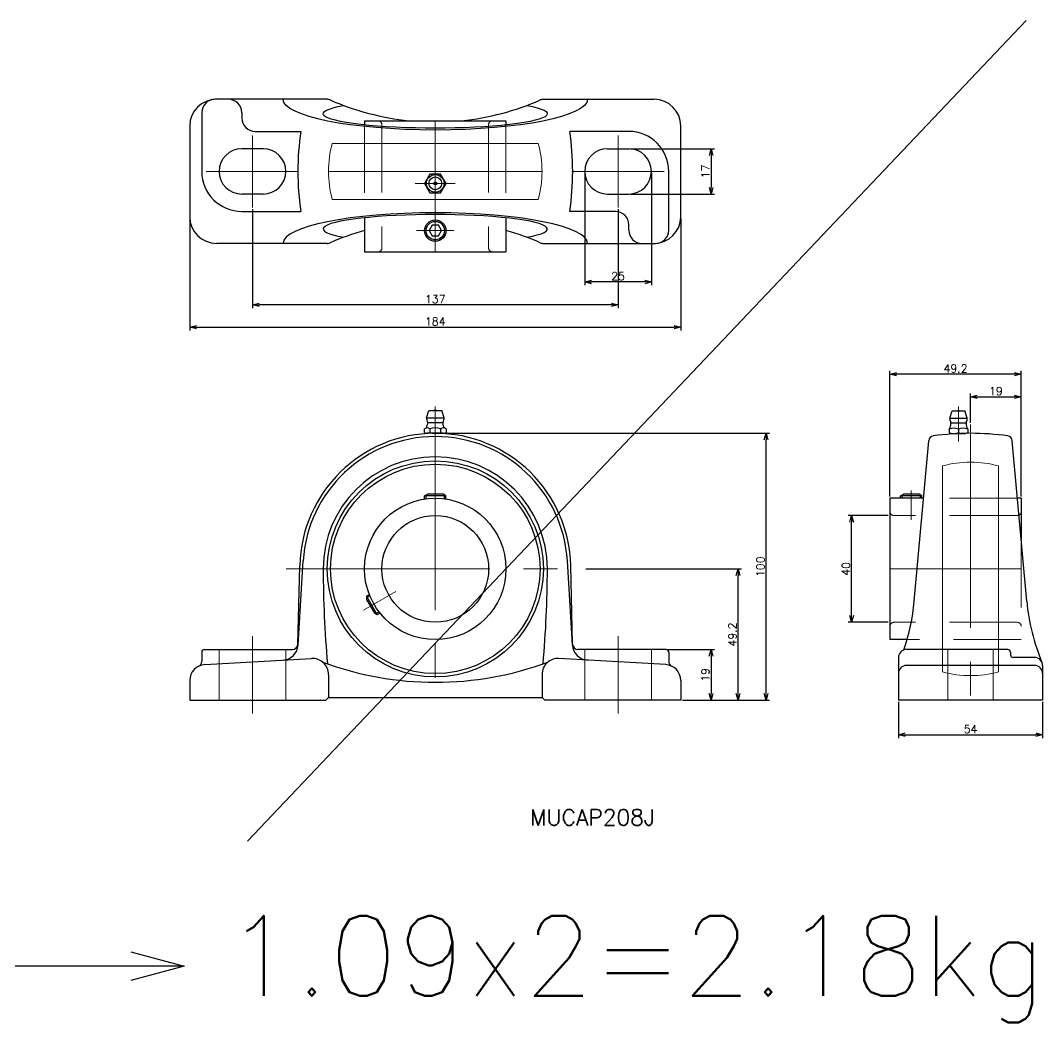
# Model space of a CAD drawing. Header units: millimetres. Extents: x -8731 to 85711, y -14522 to 31379.
# Drawn here: x 4660.6 to 5043.6, y -3496 to -3120.5 of the extents above; entities that cross this region are included whole.
import ezdxf

# ---------------------------------------------------------------- set-up
doc = ezdxf.new("R2010")
doc.units = ezdxf.units.MM
doc.header["$LTSCALE"] = 4
doc.header["$PDMODE"] = 99
doc.header["$PDSIZE"] = 1
doc.linetypes.add('CENTER2', pattern=[28.575, 19.05, -3.175, 3.175, -3.175])
doc.linetypes.add('HIDDEN', pattern=[9.525, 6.35, -3.175])
for name, color, linetype, lineweight in [('04_HIDDEN', 2, 'HIDDEN', 13), ('05_CENTER', 4, 'CENTER2', 13), ('08_DIM', 3, 'Continuous', 13)]:
    doc.layers.add(name, color=color, linetype=linetype, lineweight=lineweight)
doc.layers.add('10_DRAFT', color=8, linetype='Continuous', lineweight=0, plot=False)
doc.styles.add('KSS_TXT', font='txt.shx', dxfattribs={"bigfont": 'extfont2.shx'})
doc.dimstyles.new('KSS_DIM', dxfattribs={"dimscale": 3, "dimtxt": 3, "dimasz": 2.5, "dimexe": 1.25, "dimexo": 0.625, "dimtad": 1, "dimdsep": 46, "dimtxsty": 'KSS_TXT', "dimblk": 'OPEN30', "dimcen": 0, "dimazin": 2, "dimtfac": 0.75, "dimtmove": 0, "dimatfit": 3, "dimldrblk": 'OPEN30', "dimfxl": 1, "dimtolj": 1, "dimarcsym": 0})

# ---------------------------------------------------------------- blocks, each defined once
blk = doc.blocks.new('_Open30')
at = {"color": 0, "linetype": 'ByBlock', "lineweight": -2}
for p, q in [((-1, 0.268), (0, 0)), ((0, 0), (-1, -0.268)), ((0, 0), (-1, 0))]:
    blk.add_line(p, q, dxfattribs=at)
blk = doc.blocks.new('*D2243')
at = {"layer": '08_DIM', "color": 0, "lineweight": -2, "transparency": 16777216}
for p, q in [((4889.19, -3168.52), (4920.69, -3168.52)), ((4919.44, -3171.02), (4919.44, -3183.02)), ((4889.19, -3185.52), (4920.69, -3185.52))]:
    blk.add_line(p, q, dxfattribs=at)
at = {"layer": 'Defpoints', "color": 0, "transparency": 16777216}
for p in [(4888.56, -3168.52), (4888.56, -3185.52), (4919.44, -3185.52)]:
    blk.add_point(p, dxfattribs=at)
at = {"layer": '08_DIM', "color": 0, "lineweight": -2, "transparency": 16777216, "xscale": 2.5, "yscale": 2.5, "zscale": 2.5}
for p, rotation in [((4919.44, -3168.52), 90), ((4919.44, -3185.52), 270)]:
    blk.add_blockref('_Open30', p, dxfattribs=dict(at, rotation=rotation))
at = {"layer": '08_DIM', "color": 0, "transparency": 16777216, "insert": (4917.32, -3177.02), "char_height": 3, "attachment_point": 5, "rotation": 90, "style": 'KSS_TXT'}
blk.add_mtext('\\A1;17', dxfattribs=at)
blk = doc.blocks.new('*D2244')
at = {"layer": '08_DIM', "color": 0, "lineweight": -2, "transparency": 16777216}
for p, q in [((4872.06, -3177.64), (4872.06, -3219.7)), ((4897.06, -3177.64), (4897.06, -3219.7)), ((4894.56, -3218.45), (4874.56, -3218.45))]:
    blk.add_line(p, q, dxfattribs=at)
at = {"layer": 'Defpoints', "color": 0, "transparency": 16777216}
for p in [(4872.06, -3177.02), (4897.06, -3177.02), (4872.06, -3218.45)]:
    blk.add_point(p, dxfattribs=at)
at = {"layer": '08_DIM', "color": 0, "lineweight": -2, "transparency": 16777216, "xscale": 2.5, "yscale": 2.5, "zscale": 2.5, "rotation": 180}
blk.add_blockref('_Open30', (4872.06, -3218.45), dxfattribs=at)
at = {"layer": '08_DIM', "color": 0, "lineweight": -2, "transparency": 16777216, "xscale": 2.5, "yscale": 2.5, "zscale": 2.5}
blk.add_blockref('_Open30', (4897.06, -3218.45), dxfattribs=at)
at = {"layer": '08_DIM', "color": 0, "transparency": 16777216, "insert": (4884.56, -3216.33), "char_height": 3, "attachment_point": 5, "style": 'KSS_TXT'}
blk.add_mtext('\\A1;25', dxfattribs=at)
blk = doc.blocks.new('*D2245')
at = {"layer": '08_DIM', "color": 0, "lineweight": -2, "transparency": 16777216}
for p, q in [((4747.56, -3191.14), (4747.56, -3228.27)), ((4884.56, -3191.14), (4884.56, -3228.27)), ((4882.06, -3227.02), (4750.06, -3227.02))]:
    blk.add_line(p, q, dxfattribs=at)
at = {"layer": 'Defpoints', "color": 0, "transparency": 16777216}
for p in [(4747.56, -3190.52), (4884.56, -3190.52), (4747.56, -3227.02)]:
    blk.add_point(p, dxfattribs=at)
at = {"layer": '08_DIM', "color": 0, "lineweight": -2, "transparency": 16777216, "xscale": 2.5, "yscale": 2.5, "zscale": 2.5, "rotation": 180}
blk.add_blockref('_Open30', (4747.56, -3227.02), dxfattribs=at)
at = {"layer": '08_DIM', "color": 0, "lineweight": -2, "transparency": 16777216, "xscale": 2.5, "yscale": 2.5, "zscale": 2.5}
blk.add_blockref('_Open30', (4884.56, -3227.02), dxfattribs=at)
at = {"layer": '08_DIM', "color": 0, "transparency": 16777216, "insert": (4816.06, -3224.9), "char_height": 3, "attachment_point": 5, "style": 'KSS_TXT'}
blk.add_mtext('\\A1;137', dxfattribs=at)
blk = doc.blocks.new('*D2246')
at = {"layer": '08_DIM', "color": 0, "lineweight": -2, "transparency": 16777216}
for p, q in [((4724.06, -3194.64), (4724.06, -3236.65)), ((4908.06, -3194.64), (4908.06, -3236.65)), ((4726.56, -3235.4), (4905.56, -3235.4))]:
    blk.add_line(p, q, dxfattribs=at)
at = {"layer": 'Defpoints', "color": 0, "transparency": 16777216}
for p in [(4724.06, -3194.02), (4908.06, -3194.02), (4908.06, -3235.4)]:
    blk.add_point(p, dxfattribs=at)
at = {"layer": '08_DIM', "color": 0, "lineweight": -2, "transparency": 16777216, "xscale": 2.5, "yscale": 2.5, "zscale": 2.5, "rotation": 180}
blk.add_blockref('_Open30', (4724.06, -3235.4), dxfattribs=at)
at = {"layer": '08_DIM', "color": 0, "lineweight": -2, "transparency": 16777216, "xscale": 2.5, "yscale": 2.5, "zscale": 2.5}
blk.add_blockref('_Open30', (4908.06, -3235.4), dxfattribs=at)
at = {"layer": '08_DIM', "color": 0, "transparency": 16777216, "insert": (4816.06, -3233.28), "char_height": 3, "attachment_point": 5, "style": 'KSS_TXT'}
blk.add_mtext('\\A1;184', dxfattribs=at)
blk = doc.blocks.new('*D2247')
at = {"layer": '08_DIM', "color": 0, "lineweight": -2, "transparency": 16777216}
for p, q in [((4903.19, -3356.18), (4920.66, -3356.18)), ((4919.41, -3358.68), (4919.41, -3372.68)), ((4908.69, -3375.18), (4920.66, -3375.18))]:
    blk.add_line(p, q, dxfattribs=at)
at = {"layer": 'Defpoints', "color": 0, "transparency": 16777216}
for p in [(4902.56, -3356.18), (4908.06, -3375.18), (4919.41, -3375.18)]:
    blk.add_point(p, dxfattribs=at)
at = {"layer": '08_DIM', "color": 0, "lineweight": -2, "transparency": 16777216, "xscale": 2.5, "yscale": 2.5, "zscale": 2.5}
for p, rotation in [((4919.41, -3356.18), 90), ((4919.41, -3375.18), 270)]:
    blk.add_blockref('_Open30', p, dxfattribs=dict(at, rotation=rotation))
at = {"layer": '08_DIM', "color": 0, "transparency": 16777216, "insert": (4917.28, -3365.68), "char_height": 3, "attachment_point": 5, "rotation": 90, "style": 'KSS_TXT'}
blk.add_mtext('\\A1;19', dxfattribs=at)
blk = doc.blocks.new('*D2248')
at = {"layer": '08_DIM', "color": 0, "lineweight": -2, "transparency": 16777216}
for p, q in [((4872.5, -3325.98), (4930.78, -3325.98)), ((4929.53, -3372.68), (4929.53, -3328.48)), ((4908.69, -3375.18), (4930.78, -3375.18))]:
    blk.add_line(p, q, dxfattribs=at)
at = {"layer": 'Defpoints', "color": 0, "transparency": 16777216}
for p in [(4871.88, -3325.98), (4929.53, -3325.98), (4908.06, -3375.18)]:
    blk.add_point(p, dxfattribs=at)
at = {"layer": '08_DIM', "color": 0, "lineweight": -2, "transparency": 16777216, "xscale": 2.5, "yscale": 2.5, "zscale": 2.5}
for p, rotation in [((4929.53, -3325.98), 90), ((4929.53, -3375.18), 270)]:
    blk.add_blockref('_Open30', p, dxfattribs=dict(at, rotation=rotation))
at = {"layer": '08_DIM', "color": 0, "transparency": 16777216, "insert": (4927.4, -3350.58), "char_height": 3, "attachment_point": 5, "rotation": 90, "style": 'KSS_TXT'}
blk.add_mtext('\\A1;49.2', dxfattribs=at)
blk = doc.blocks.new('*D2249')
at = {"layer": '08_DIM', "color": 0, "lineweight": -2, "transparency": 16777216}
for p, q in [((4816.69, -3275.18), (4941.26, -3275.18)), ((4940.01, -3372.68), (4940.01, -3277.68)), ((4908.69, -3375.18), (4941.26, -3375.18))]:
    blk.add_line(p, q, dxfattribs=at)
at = {"layer": 'Defpoints', "color": 0, "transparency": 16777216}
for p in [(4816.06, -3275.18), (4940.01, -3275.18), (4908.06, -3375.18)]:
    blk.add_point(p, dxfattribs=at)
at = {"layer": '08_DIM', "color": 0, "lineweight": -2, "transparency": 16777216, "xscale": 2.5, "yscale": 2.5, "zscale": 2.5}
for p, rotation in [((4940.01, -3275.18), 90), ((4940.01, -3375.18), 270)]:
    blk.add_blockref('_Open30', p, dxfattribs=dict(at, rotation=rotation))
at = {"layer": '08_DIM', "color": 0, "transparency": 16777216, "insert": (4937.89, -3325.18), "char_height": 3, "attachment_point": 5, "rotation": 90, "style": 'KSS_TXT'}
blk.add_mtext('\\A1;100', dxfattribs=at)
blk = doc.blocks.new('*D2250')
at = {"layer": '08_DIM', "color": 0, "lineweight": -2, "transparency": 16777216}
for p, q in [((4989.63, -3375.81), (4989.63, -3389.38)), ((5043.63, -3375.81), (5043.63, -3389.38)), ((4992.13, -3388.13), (5041.13, -3388.13))]:
    blk.add_line(p, q, dxfattribs=at)
at = {"layer": 'Defpoints', "color": 0, "transparency": 16777216}
for p in [(4989.63, -3375.18), (5043.63, -3375.18), (5043.63, -3388.13)]:
    blk.add_point(p, dxfattribs=at)
at = {"layer": '08_DIM', "color": 0, "lineweight": -2, "transparency": 16777216, "xscale": 2.5, "yscale": 2.5, "zscale": 2.5, "rotation": 180}
blk.add_blockref('_Open30', (4989.63, -3388.13), dxfattribs=at)
at = {"layer": '08_DIM', "color": 0, "lineweight": -2, "transparency": 16777216, "xscale": 2.5, "yscale": 2.5, "zscale": 2.5}
blk.add_blockref('_Open30', (5043.63, -3388.13), dxfattribs=at)
at = {"layer": '08_DIM', "color": 0, "transparency": 16777216, "insert": (5016.63, -3386), "char_height": 3, "attachment_point": 5, "style": 'KSS_TXT'}
blk.add_mtext('\\A1;54', dxfattribs=at)
blk = doc.blocks.new('*D2251')
at = {"layer": '08_DIM', "color": 0, "lineweight": -2, "transparency": 16777216}
for p, q in [((5016.63, -3271.23), (5016.63, -3260.25)), ((5019.13, -3261.5), (5033.13, -3261.5)), ((5035.63, -3298.86), (5035.63, -3260.25))]:
    blk.add_line(p, q, dxfattribs=at)
at = {"layer": 'Defpoints', "color": 0, "transparency": 16777216}
for p in [(5035.63, -3261.5), (5016.63, -3271.85), (5035.63, -3299.48)]:
    blk.add_point(p, dxfattribs=at)
at = {"layer": '08_DIM', "color": 0, "lineweight": -2, "transparency": 16777216, "xscale": 2.5, "yscale": 2.5, "zscale": 2.5, "rotation": 180}
blk.add_blockref('_Open30', (5016.63, -3261.5), dxfattribs=at)
at = {"layer": '08_DIM', "color": 0, "lineweight": -2, "transparency": 16777216, "xscale": 2.5, "yscale": 2.5, "zscale": 2.5}
blk.add_blockref('_Open30', (5035.63, -3261.5), dxfattribs=at)
at = {"layer": '08_DIM', "color": 0, "transparency": 16777216, "insert": (5026.13, -3259.37), "char_height": 3, "attachment_point": 5, "style": 'KSS_TXT'}
blk.add_mtext('\\A1;19', dxfattribs=at)
blk = doc.blocks.new('*D2252')
at = {"layer": '08_DIM', "color": 0, "lineweight": -2, "transparency": 16777216}
for p, q in [((4986.43, -3298.86), (4986.43, -3251.77)), ((5033.13, -3253.02), (4988.93, -3253.02)), ((5035.63, -3298.86), (5035.63, -3251.77))]:
    blk.add_line(p, q, dxfattribs=at)
at = {"layer": 'Defpoints', "color": 0, "transparency": 16777216}
for p in [(4986.43, -3253.02), (4986.43, -3299.48), (5035.63, -3299.48)]:
    blk.add_point(p, dxfattribs=at)
at = {"layer": '08_DIM', "color": 0, "lineweight": -2, "transparency": 16777216, "xscale": 2.5, "yscale": 2.5, "zscale": 2.5, "rotation": 180}
blk.add_blockref('_Open30', (4986.43, -3253.02), dxfattribs=at)
at = {"layer": '08_DIM', "color": 0, "lineweight": -2, "transparency": 16777216, "xscale": 2.5, "yscale": 2.5, "zscale": 2.5}
blk.add_blockref('_Open30', (5035.63, -3253.02), dxfattribs=at)
at = {"layer": '08_DIM', "color": 0, "transparency": 16777216, "insert": (5011.03, -3250.89), "char_height": 3, "attachment_point": 5, "style": 'KSS_TXT'}
blk.add_mtext('\\A1;49.2', dxfattribs=at)
blk = doc.blocks.new('MUCAP208Ja_1_1')
at = {"color": 0}
for p, q in [((-3.3, 105.8), (-2.4, 108.5)), ((-2.4, 108.5), (2.4, 108.5)), ((3.3, 105.8), (2.4, 108.5)), ((-3.3, 105.8), (3.3, 105.8)), ((-2.8, 104.05), (2.8, 104.05)), ((-4.04, 100.37), (-4.04, 101.63)), ((3.03, 100), (-3.03, 100)), ((-2.02, 101.63), (-2.02, 100.37)), ((2.02, 101.63), (2.02, 100.37)), ((4.04, 101.63), (4.04, 100.37)), ((-4, 76.6), (-2.96, 77.2)), ((-3.45, 75.47), (-3.45, 76.92)), ((2.96, 77.2), (-2.96, 77.2)), ((4, 76.6), (2.96, 77.2)), ((3.45, 75.47), (3.45, 76.92)), ((4, 76.6), (-4, 76.6)), ((-4, 75.4), (-4, 76.6)), ((4, 75.4), (4, 76.6)), ((-51.46, 20.95), (-50.79, 50.36)), ((-51.4, 20.65), (-49.5, 52.18)), ((51.4, 20.65), (49.5, 52.18)), ((51.46, 20.95), (50.79, 50.36)), ((-24.69, 39.57), (-25.73, 38.96)), ((-24.48, 39.05), (-25.73, 38.33)), ((-25.73, 38.96), (-21.73, 32.04)), ((-25.73, 38.96), (-25.73, 37.76)), ((-25.73, 37.76), (-22.77, 32.64)), ((-21.73, 32.04), (-22.77, 32.64)), ((-21.03, 33.07), (-22.28, 32.35)), ((-20.69, 32.64), (-21.73, 32.04)), ((-87.5, 18), (-87.5, 14.53)), ((-86.5, 19), (-53.46, 19)), ((-86.35, 13.33), (-46.35, 15.63)), ((86.35, 13.33), (46.35, 15.63)), ((86.5, 19), (53.46, 19)), ((87.5, 18), (87.5, 14.53)), ((-40, 9.64), (-40, 1)), ((40, 9.64), (40, 1)), ((-92, 7.34), (-92, 0)), ((92, 7.34), (92, 0)), ((-92, 0), (-41, 0)), ((-41, 0), (-40, 1)), ((-40, 1), (40, 1)), ((41, 0), (40, 1)), ((92, 0), (41, 0))]:
    blk.add_line(p, q, dxfattribs=at)
for radius in [40.5, 39.25, 26.5, 20]:
    blk.add_circle((0, 49.2), radius, dxfattribs=at)
for centre, radius, start, end in [((0, 107.01), 1.59, 69.555, 110.445), ((0, 105.8), 3.3, 180, 208.0616), ((-8.79, 104.42), 6, 336.1715, 353.8983), ((-3.62, 103.87), 0.8, 353.8983, 28.0616), ((3.62, 103.87), 0.8, 151.9384, 186.1017), ((8.79, 104.42), 6, 186.1017, 203.8285), ((0, 105.8), 3.3, 331.9384, 0), ((0, 49.2), 50.8, 1.3029, 178.6971), ((-3.03, 100.44), 1.56, 49.7398, 130.2602), ((-3.03, 101.56), 1.56, 229.7398, 310.2602), ((0, 96.3), 5.7, 69.2291, 110.7709), ((0, 105.7), 5.7, 249.2291, 290.7709), ((3.03, 100.44), 1.56, 49.7398, 130.2602), ((3.03, 101.56), 1.56, 229.7398, 310.2602), ((0, 49.2), 49.59, 3.4463, 176.5537), ((0, 49.2), 42, 0, 180), ((350.17, 49.2), 392.17, 180, 185.2027), ((-350.17, 49.2), 392.17, 354.7973, 0), ((-57.39, 21.01), 6, 273.3019, 356.5537), ((-53.46, 21), 2, 270, 358.6971), ((57.39, 21.01), 6, 183.4463, 266.6981), ((53.46, 21), 2, 181.3029, 270), ((-86.5, 18), 1, 90, 180), ((-46, 9.64), 6, 0, 93.3019), ((46, 9.64), 6, 86.6981, 180), ((86.5, 18), 1, 0, 90), ((-86, 7.34), 6, 93.3019, 180), ((-89.5, 14.53), 2, 295.9445, 0), ((0, 127.7), 121, 249.5768, 290.4232), ((86, 7.34), 6, 0, 86.6981), ((89.5, 14.53), 2, 180, 244.0555)]:
    blk.add_arc(centre, radius, start, end, dxfattribs=at)
at = {"layer": '04_HIDDEN', "color": 0}
for p, q in [((-81, 19), (-81, 0)), ((-56, 19), (-56, 0)), ((56, 19), (56, 0)), ((81, 19), (81, 0))]:
    blk.add_line(p, q, dxfattribs=at)
at = {"layer": '05_CENTER', "color": 0}
for p, q in [((0, 109.99), (0, 0)), ((-55.81, 49.2), (55.81, 49.2)), ((-26.85, 33.7), (-14.72, 40.7)), ((-68.5, 24), (-68.5, -4.98)), ((68.5, 24), (68.5, -4.98))]:
    blk.add_line(p, q, dxfattribs=at)
blk = doc.blocks.new('MUCAP208Jb_1_1')
at = {"color": 0}
for p, q in [((-7.8, 105.7), (-6.9, 108.4)), ((-6.9, 108.4), (-2.1, 108.4)), ((-1.2, 105.7), (-2.1, 108.4)), ((-7.8, 105.7), (-1.2, 105.7)), ((-7.3, 103.95), (-1.7, 103.95)), ((-8, 101.53), (-8, 100.27)), ((-6.25, 99.9), (-2.75, 99.9)), ((-4.5, 101.53), (-4.5, 100.27)), ((-1, 101.53), (-1, 100.27)), ((-21.09, 37.12), (-15.64, 97.23)), ((21.09, 37.12), (15.64, 97.23)), ((-26.2, 76.6), (-25.16, 77.2)), ((-25.65, 75.7), (-25.65, 76.92)), ((-19.24, 77.2), (-25.16, 77.2)), ((-18.2, 76.6), (-19.24, 77.2)), ((-18.75, 75.7), (-18.75, 76.92)), ((-30.2, 75.7), (-30.2, 22.7)), ((-17.59, 75.7), (-30.2, 75.7)), ((-18.2, 76.6), (-26.2, 76.6)), ((-26.2, 75.7), (-26.2, 76.6)), ((-18.2, 75.7), (-18.2, 76.6)), ((19, 75.7), (17.59, 75.7)), ((19, 75.7), (19, 60.16)), ((-23.78, 22.7), (-30.2, 22.7)), ((-27, 16), (-27, 0)), ((14, 19), (-24, 19)), ((15, 18), (15, 17)), ((24, 16), (16, 16)), ((24, 13), (-24, 13)), ((27, 13), (27, 0)), ((27, 0), (-27, 0))]:
    blk.add_line(p, q, dxfattribs=at)
for centre, radius, start, end in [((-4.5, 106.91), 1.59, 69.555, 110.445), ((-13.29, 104.32), 6, 332.3723, 353.8983), ((-4.5, 105.7), 3.3, 180, 208.0616), ((-8.12, 103.77), 0.8, 353.8983, 28.0616), ((-0.88, 103.77), 0.8, 151.9384, 186.1017), ((4.29, 104.32), 6, 186.1017, 207.6277), ((-4.5, 105.7), 3.3, 331.9384, 0), ((0, 0), 100, 81.9935, 98.0065), ((-6.25, 97.58), 4.32, 66.1022, 113.8978), ((-6.25, 104.22), 4.32, 246.1022, 293.8978), ((-2.75, 97.58), 4.32, 66.1022, 113.8978), ((-2.75, 104.22), 4.32, 246.1022, 293.8978), ((-13.65, 97.04), 2, 98.0065, 174.8238), ((13.65, 97.04), 2, 5.1762, 81.9935), ((-98.77, 44.15), 78, 341.0544, 354.8238), ((98.77, 44.15), 78, 185.1762, 202.6205), ((-24, 16), 3, 90, 180), ((14, 18), 1, 0, 90), ((16, 17), 1, 180, 270), ((24, 13), 3, 0, 90), ((-24, 10), 3, 90, 180), ((24, 10), 3, 0, 90)]:
    blk.add_arc(centre, radius, start, end, dxfattribs=at)
at = {"layer": '04_HIDDEN', "color": 0}
for p, q in [((17.59, 75.7), (-17.59, 75.7)), ((17.5, 69.2), (-28.7, 69.2)), ((19, 60.16), (19, 22.7)), ((17.5, 29.2), (-28.7, 29.2)), ((19, 22.7), (-23.78, 22.7)), ((-8.5, 19), (-8.5, 0)), ((8.5, 19), (8.5, 0))]:
    blk.add_line(p, q, dxfattribs=at)
for centre, start, end in [((-28.7, 70.7), 180, 270), ((17.5, 70.7), 270, 0), ((-28.7, 27.7), 90, 180), ((17.5, 27.7), 0, 90)]:
    blk.add_arc(centre, 1.5, start, end, dxfattribs=at)
at = {"layer": '05_CENTER', "color": 0}
for p, q in [((-4.5, 96.9), (-4.5, 109.99)), ((0, 103.33), (0, 0)), ((-22.2, 78.59), (-22.2, 67.64))]:
    blk.add_line(p, q, dxfattribs=at)
at = {"layer": '10_DRAFT'}
for p, q in [((-10.5, 87.8), (-10.5, 10.6)), ((10.5, 87.8), (10.5, 10.6)), ((-30.2, 49.2), (19, 49.2))]:
    blk.add_line(p, q, dxfattribs=at)
for start, end in [(74.7815, 105.2185), (254.7815, 285.2185)]:
    blk.add_arc((0, 49.2), 40, start, end, dxfattribs=at)
blk = doc.blocks.new('MUCAP208Jc_1_1')
at = {"color": 0}
for p, q in [((-40.56, 27), (-82.5, 27)), ((40.56, 27), (82, 27)), ((-87.5, 22), (-87.5, 0)), ((-72.5, 22), (-72.5, 20)), ((-92, 17), (-92, -17)), ((-26.5, 19), (26.5, 19)), ((-26.5, 19), (-26.5, 17.4)), ((26.5, 19), (26.5, 17.4)), ((92, -17), (92, 17)), ((-67.5, 15), (-50.37, 15)), ((72.5, 15), (50.37, 15)), ((-64.5, 8.5), (-72.5, 8.5)), ((64.5, 8.5), (72.5, 8.5)), ((87.5, -22), (87.5, 0)), ((-64.5, -8.5), (-72.5, -8.5)), ((64.5, -8.5), (72.5, -8.5)), ((-72.5, -15), (-50.37, -15)), ((67.5, -15), (50.37, -15)), ((-26.5, -17.4), (-26.5, -30.2)), ((26.5, -17.4), (26.5, -30.2)), ((72.5, -22), (72.5, -20)), ((-40.56, -27), (-82, -27)), ((-26.5, -30.2), (26.5, -30.2)), ((40.56, -27), (82.5, -27))]:
    blk.add_line(p, q, dxfattribs=at)
for points in [[(-2.02, -1), (-4.04, -4.5), (-2.02, -8), (2.02, -8), (4.04, -4.5), (2.02, -1)], [(-1.15, -20.2), (-2.31, -22.2), (-1.15, -24.2), (1.15, -24.2), (2.31, -22.2), (1.15, -20.2)]]:
    blk.add_lwpolyline(points, close=True, dxfattribs=at)
for centre, radius in [((0, -4.5), 3.3), ((0, -4.5), 2.4), ((0, -4.5), 0.555), ((0, -22.2), 4), ((0, -22.2), 3.45)]:
    blk.add_circle(centre, radius, dxfattribs=at)
for centre, radius, start, end in [((-82, 17), 10, 90, 180), ((-82.5, 22), 5, 90, 180), ((-77.5, 22), 5, 0, 90), ((-40.56, 24), 3, 66.3255, 90), ((40.56, 24), 3, 90, 113.6745), ((82, 17), 10, 0, 90), ((0, 116.5), 98, 246.3255, 264.2098), ((0, 116.5), 98, 275.7902, 293.6745), ((-67.5, 20), 5, 180, 270), ((48.5, 0), 100, 171.3731, 188.6269), ((-48.5, 0), 100, 351.3731, 8.6269), ((72.5, 0), 15, 0, 90), ((-72.5, 0), 8.5, 90, 270), ((-64.5, 0), 8.5, 270, 90), ((64.5, 0), 8.5, 90, 270), ((72.5, 0), 8.5, 270, 90), ((-72.5, 0), 15, 180, 270), ((67.5, -20), 5, 0, 90), ((-82, -17), 10, 180, 270), ((82, -17), 10, 270, 0), ((0, -116.5), 98, 105.6886, 113.6745), ((0, -116.5), 98, 66.3255, 74.3114), ((77.5, -22), 5, 180, 270), ((82.5, -22), 5, 270, 0), ((-40.56, -24), 3, 270, 293.6745), ((40.56, -24), 3, 246.3255, 270)]:
    blk.add_arc(centre, radius, start, end, dxfattribs=at)
at = {"color": 0, "extrusion": (0, 0, -1)}
for centre, major_axis, ratio, start_param, end_param in [((0, 27), (-57.04, 0), 0.201597, 3.141593, 6.283185), ((0, 21.59), (-42, 0), 0.128718, 2.527541, 6.897237)]:
    blk.add_ellipse(centre, major_axis=major_axis, ratio=ratio, start_param=start_param, end_param=end_param, dxfattribs=at)
at = {"color": 0}
for centre, major_axis, ratio, start_param, end_param in [((0, -27), (-57.04, 0), 0.201597, 3.141593, 6.283185), ((0, -21.59), (-42, 0), 0.128718, 2.527541, 6.897237)]:
    blk.add_ellipse(centre, major_axis=major_axis, ratio=ratio, start_param=start_param, end_param=end_param, dxfattribs=at)
at = {"layer": '04_HIDDEN', "color": 0}
for p, q in [((-26.5, 17.4), (-26.5, -17.4)), ((-20, 17.5), (-20, -28.7)), ((20, 17.5), (20, -28.7)), ((26.5, 17.4), (26.5, -17.4))]:
    blk.add_line(p, q, dxfattribs=at)
for centre, start, end in [((-21.5, 17.5), 0, 90), ((21.5, 17.5), 90, 180), ((-21.5, -28.7), 270, 0), ((21.5, -28.7), 180, 270)]:
    blk.add_arc(centre, 1.5, start, end, dxfattribs=at)
at = {"layer": '05_CENTER', "color": 0}
for p, q in [((-68.5, 13.5), (-68.5, -13.5)), ((68.5, 13.5), (68.5, -13.5)), ((-85.81, 0), (-51.19, 0)), ((85.81, 0), (51.19, 0)), ((-7.51, -4.5), (7.51, -4.5)), ((-7, -22.2), (7, -22.2))]:
    blk.add_line(p, q, dxfattribs=at)
at = {"layer": '10_DRAFT'}
for p, q in [((0, -30.2), (0, 19)), ((-38.6, 10.5), (38.6, 10.5)), ((40, 0), (-40, 0)), ((-38.6, -10.5), (38.6, -10.5))]:
    blk.add_line(p, q, dxfattribs=at)
for start, end in [(164.7815, 195.2185), (344.7815, 15.2185)]:
    blk.add_arc((0, 0), 40, start, end, dxfattribs=at)
blk = doc.blocks.new('*D2253')
at = {"layer": '08_DIM', "color": 0, "lineweight": -2, "transparency": 16777216}
for p, q in [((4985.8, -3305.98), (4970.84, -3305.98)), ((4972.09, -3343.48), (4972.09, -3308.48)), ((4985.8, -3345.98), (4970.84, -3345.98))]:
    blk.add_line(p, q, dxfattribs=at)
at = {"layer": 'Defpoints', "color": 0, "transparency": 16777216}
for p in [(4972.09, -3305.98), (4986.43, -3305.98), (4986.43, -3345.98)]:
    blk.add_point(p, dxfattribs=at)
at = {"layer": '08_DIM', "color": 0, "lineweight": -2, "transparency": 16777216, "xscale": 2.5, "yscale": 2.5, "zscale": 2.5}
for p, rotation in [((4972.09, -3305.98), 90), ((4972.09, -3345.98), 270)]:
    blk.add_blockref('_Open30', p, dxfattribs=dict(at, rotation=rotation))
at = {"layer": '08_DIM', "color": 0, "transparency": 16777216, "insert": (4969.97, -3325.98), "char_height": 3, "attachment_point": 5, "rotation": 90, "style": 'KSS_TXT'}
blk.add_mtext('\\A1;40', dxfattribs=at)

msp = doc.modelspace()

# ---------------------------------------------------------------- linework, layer by layer
at = {"color": 3}
msp.add_line((5037.43698, -3120.45669), (4745.71765, -3427.9778), dxfattribs=at)

# ---------------------------------------------------------------- block references
at = {"color": 4}
for name, p in [('MUCAP208Jc_1_1', (4816.0649, -3177.0179)), ('MUCAP208Ja_1_1', (4816.0649, -3375.18003)), ('MUCAP208Jb_1_1', (5016.6282, -3375.18003))]:
    msp.add_blockref(name, p, dxfattribs=at)

# ---------------------------------------------------------------- texts
at = {"color": 0, "style": 'KSS_TXT'}
msp.add_text('MUCAP208J', height=6, dxfattribs=at).set_placement((4851.57699, -3422.10046))
at = {"layer": '08_DIM', "color": 1, "style": 'KSS_TXT'}
msp.add_text('1.09x2=2.18kg', height=30, dxfattribs=at).set_placement((4737.64503, -3485.98932))

# ---------------------------------------------------------------- dimensions: what is measured, and where the dimension line sits
at = {"layer": '08_DIM'}
for base, p1, p2, picture, middle in [((4919.44369, -3185.5179), (4888.5649, -3168.5179), (4888.5649, -3185.5179), '*D2243', (4917.31869, -3177.0179)), ((4940.0128, -3275.18003), (4908.0649, -3375.18003), (4816.0649, -3275.18003), '*D2249', (4937.8878, -3325.18003)), ((4972.09495, -3305.98003), (4986.4282, -3345.98003), (4986.4282, -3305.98003), '*D2253', (4969.96995, -3325.98003)), ((4929.5294, -3325.98003), (4908.0649, -3375.18003), (4871.87933, -3325.98003), '*D2248', (4927.4044, -3350.58003)), ((4919.4075, -3375.18003), (4902.5649, -3356.18003), (4908.0649, -3375.18003), '*D2247', (4917.2825, -3365.68003))]:
    dim = msp.add_linear_dim(base=base, p1=p1, p2=p2, angle=90, dimstyle='KSS_DIM', override={"dimscale": 1}, dxfattribs=at)
    dim.commit()
    dim.dimension.update_dxf_attribs({"geometry": picture, "text_midpoint": middle})
for base, p1, p2, picture, middle in [((4872.0649, -3218.45376), (4897.0649, -3177.0179), (4872.0649, -3177.0179), '*D2244', (4884.5649, -3216.32668)), ((4908.0649, -3235.4037), (4724.0649, -3194.0179), (4908.0649, -3194.0179), '*D2246', (4816.0649, -3233.2787)), ((4747.5649, -3227.02052), (4884.5649, -3190.5179), (4747.5649, -3190.5179), '*D2245', (4816.0649, -3224.89552)), ((4986.4282, -3253.01878), (5035.6282, -3299.48003), (4986.4282, -3299.48003), '*D2252', (5011.0282, -3250.89378)), ((5035.6282, -3261.49514), (5016.6282, -3271.85024), (5035.6282, -3299.48003), '*D2251', (5026.1282, -3259.37014)), ((5043.6282, -3388.13053), (4989.6282, -3375.18003), (5043.6282, -3375.18003), '*D2250', (5016.6282, -3386.00344))]:
    dim = msp.add_linear_dim(base=base, p1=p1, p2=p2, dimstyle='KSS_DIM', override={"dimscale": 1}, dxfattribs=at)
    dim.commit()
    dim.dimension.update_dxf_attribs({"geometry": picture, "text_midpoint": middle})

# ---------------------------------------------------------------- leaders
at = {"layer": '08_DIM', "color": 1}
msp.add_leader([(4722.01862, -3474.89187), (4312.80883, -3474.89187)], dimstyle='KSS_DIM', override={"dimscale": 8}, dxfattribs=at)

doc.saveas('drawing.dxf')
